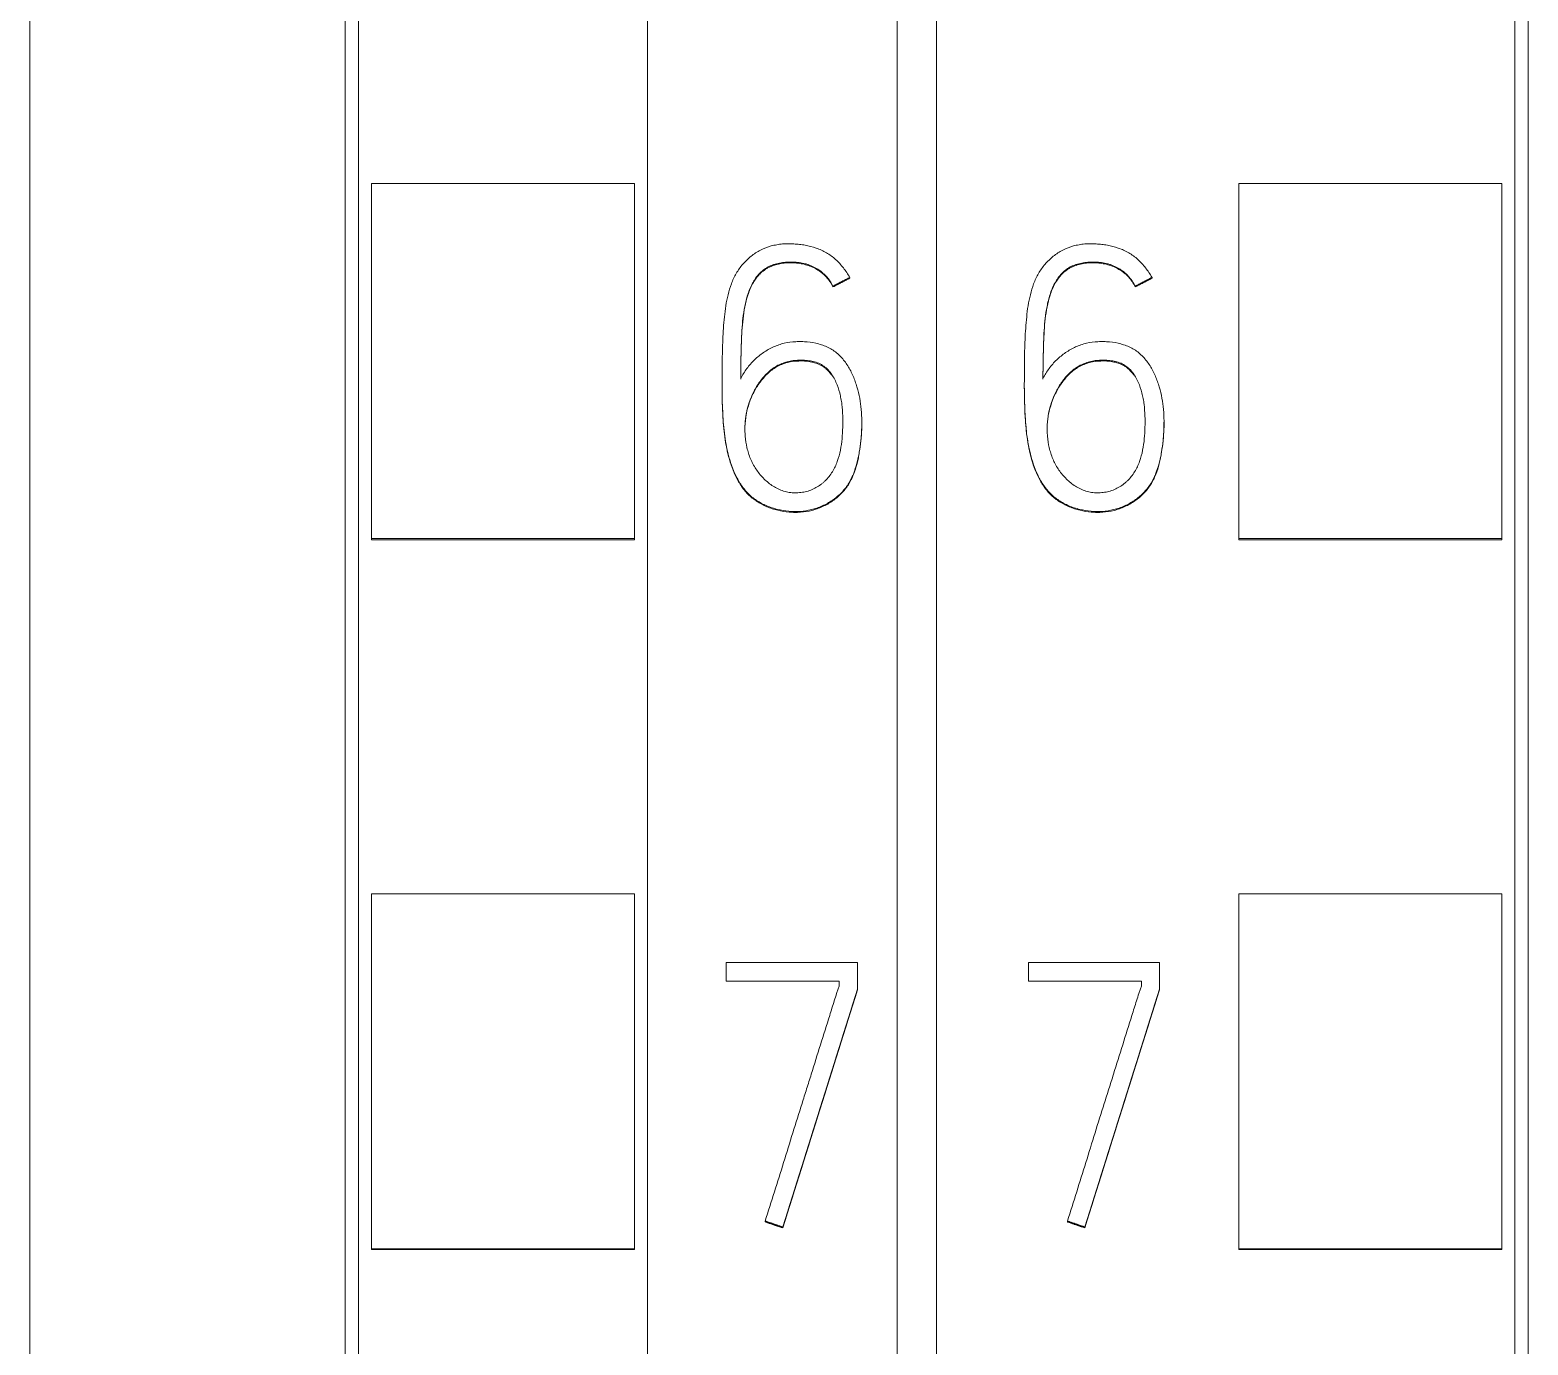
# Model space of a CAD drawing. Header units: millimetres. Extents: x 1359 to 3577, y 1333 to 3557.
# Drawn here: x 2604.27 to 2615.67, y 2942.38 to 2952.38 of the extents above; entities that cross this region are included whole.
import ezdxf

# ---------------------------------------------------------------- set-up
doc = ezdxf.new("R2010")
doc.units = ezdxf.units.MM
doc.layers.add('000-PI-Oprema', color=30, linetype='Continuous', lineweight=5)
doc.layers.add('002-PI-Kabelska kanalica', color=150, linetype='Continuous')

# ---------------------------------------------------------------- blocks, each defined once
blk = doc.blocks.new('S7-1500 DI HF - 6ES7521-1BL00-0AB0')
at = {"layer": '000-PI-Oprema', "color": 0, "linetype": 'ByBlock', "lineweight": 0}
for p, q in [((0, 134.681), (0, 21.262)), ((34.8, 134.681), (34.8, 21.262)), ((4.4, 132.4), (4.4, 23.585)), ((30.4, 23.585), (30.4, 132.4)), ((32.6, 67.75), (32.6, 3.795)), ((34.5, 67.75), (34.5, 3.795)), ((2.3, 41.958), (2.3, 44.659)), ((4.3, 44.659), (2.3, 44.659)), ((4.3, 41.958), (4.3, 44.659)), ((30.5, 41.958), (30.5, 44.659)), ((30.5, 44.659), (32.5, 44.659)), ((32.5, 41.958), (32.5, 44.659)), ((1.639, 43.945), (1.639, 43.939)), ((34.139, 43.945), (34.139, 43.939)), ((1.511, 43.879), (1.511, 43.873)), ((34.011, 43.879), (34.011, 43.873)), ((0.667, 43.139), (0.667, 43.132)), ((33.167, 43.139), (33.167, 43.132)), ((1.73, 42.839), (1.73, 42.845)), ((34.23, 42.839), (34.23, 42.845)), ((2.3, 41.95), (2.3, 41.958)), ((4.3, 41.958), (2.3, 41.958)), ((4.3, 41.95), (4.3, 41.958)), ((30.5, 41.95), (30.5, 41.958)), ((30.5, 41.958), (32.5, 41.958)), ((32.5, 41.95), (32.5, 41.958)), ((4.3, 41.95), (2.3, 41.95)), ((30.5, 41.95), (32.5, 41.95)), ((2.3, 36.556), (2.3, 39.257)), ((4.3, 39.257), (2.3, 39.257)), ((4.3, 36.556), (4.3, 39.257)), ((30.5, 36.556), (30.5, 39.257)), ((30.5, 39.257), (32.5, 39.257)), ((32.5, 36.556), (32.5, 39.257)), ((0.698, 38.593), (0.698, 38.735)), ((0.698, 38.735), (1.697, 38.735)), ((1.697, 38.735), (1.697, 38.532)), ((33.198, 38.593), (33.198, 38.735)), ((33.198, 38.735), (34.197, 38.735)), ((34.197, 38.735), (34.197, 38.532)), ((1.558, 38.593), (0.698, 38.593)), ((1.558, 38.554), (1.558, 38.593)), ((34.058, 38.593), (33.198, 38.593)), ((34.058, 38.554), (34.058, 38.593)), ((1.697, 38.532), (1.697, 38.526)), ((34.197, 38.532), (34.197, 38.526)), ((0.995, 36.767), (0.995, 36.761)), ((1.128, 36.722), (1.128, 36.716)), ((33.495, 36.767), (33.495, 36.761)), ((33.628, 36.722), (33.628, 36.716)), ((2.3, 36.55), (2.3, 36.556)), ((4.3, 36.556), (2.3, 36.556)), ((4.3, 36.55), (2.3, 36.55)), ((4.3, 36.55), (4.3, 36.556)), ((30.5, 36.55), (30.5, 36.556)), ((30.5, 36.556), (32.5, 36.556)), ((30.5, 36.55), (32.5, 36.55)), ((32.5, 36.55), (32.5, 36.556))]:
    blk.add_line(p, q, dxfattribs=at)
for centre, major_axis, ratio, start_param, end_param in [((13.828, 14.92), (314.539, 1001.971), 0.017758, 1.552804, 1.55461), ((13.808, 14.965), (314.236, 1001.002), 0.017743, 1.552827, 1.554635), ((46.41, 14.774), (315.562, 1005.234), 0.017816, 1.552753, 1.554553), ((46.241, 15.089), (313.38, 998.269), 0.017694, 1.552872, 1.554685)]:
    blk.add_ellipse(centre, major_axis=major_axis, ratio=ratio, start_param=start_param, end_param=end_param, dxfattribs=at)
for points, knots in [([(4.5, 132.586), (4.5, 129.542), (4.5, 119.972), (4.5, 105.802), (4.5, 91.235), (4.5, 77.025), (4.5, 62.731), (4.5, 47.245), (4.5, 34.605), (4.5, 26.64), (4.5, 23.299)], [0, 0, 0, 0, 0.083934, 0.263736, 0.389889, 0.484142, 0.653794, 0.78188, 0.908517, 1, 1, 1, 1]), ([(30.3, 23.299), (30.3, 26.64), (30.3, 34.605), (30.3, 47.245), (30.3, 62.731), (30.3, 77.025), (30.3, 91.235), (30.3, 105.802), (30.3, 119.972), (30.3, 129.542), (30.3, 132.586)], [0, 0, 0, 0, 0.091483, 0.21812, 0.346206, 0.515858, 0.610111, 0.736264, 0.916066, 1, 1, 1, 1]), ([(27.9, 129.52), (27.9, 127.497), (27.9, 118.948), (27.9, 105.802), (27.9, 91.235), (27.9, 77.025), (27.9, 62.731), (27.9, 47.245), (27.9, 34.486), (27.9, 25.605), (27.9, 21.348), (27.9, 20.55)], [0, 0, 0, 0, 0.055935, 0.236292, 0.362833, 0.457376, 0.627551, 0.756032, 0.883059, 0.978086, 1, 1, 1, 1]), ([(1.639, 43.945), (1.624, 43.971), (1.608, 43.995), (1.581, 44.029), (1.572, 44.04), (1.552, 44.061), (1.542, 44.072), (1.51, 44.101), (1.486, 44.118), (1.449, 44.139), (1.436, 44.146), (1.41, 44.158), (1.396, 44.163), (1.355, 44.178), (1.327, 44.185), (1.285, 44.193), (1.271, 44.195), (1.242, 44.198), (1.227, 44.199), (1.184, 44.202), (1.155, 44.202), (1.112, 44.198), (1.098, 44.196), (1.069, 44.191), (1.055, 44.188), (1.013, 44.177), (0.986, 44.166), (0.947, 44.147), (0.935, 44.139), (0.91, 44.123), (0.899, 44.115), (0.865, 44.088), (0.844, 44.068), (0.815, 44.035), (0.806, 44.023), (0.79, 44), (0.782, 43.987), (0.76, 43.95), (0.748, 43.924), (0.728, 43.869), (0.72, 43.841), (0.706, 43.786), (0.7, 43.758), (0.691, 43.701), (0.688, 43.673), (0.679, 43.587), (0.675, 43.53), (0.67, 43.415), (0.669, 43.357), (0.667, 43.184), (0.666, 43.069), (0.671, 42.926), (0.673, 42.897), (0.677, 42.84), (0.679, 42.811), (0.688, 42.726), (0.697, 42.669), (0.714, 42.598), (0.718, 42.584), (0.726, 42.556), (0.73, 42.543), (0.744, 42.502), (0.754, 42.475), (0.773, 42.435), (0.779, 42.422), (0.793, 42.397), (0.801, 42.384), (0.825, 42.348), (0.842, 42.325), (0.873, 42.294), (0.883, 42.284), (0.906, 42.265), (0.918, 42.257), (0.954, 42.233), (0.98, 42.219), (1.02, 42.202), (1.034, 42.197), (1.061, 42.188), (1.075, 42.184), (1.117, 42.174), (1.146, 42.169), (1.189, 42.165), (1.204, 42.164), (1.233, 42.164), (1.247, 42.164), (1.291, 42.167), (1.319, 42.172), (1.361, 42.182), (1.375, 42.186), (1.403, 42.195), (1.416, 42.201), (1.456, 42.219), (1.481, 42.233), (1.517, 42.257), (1.529, 42.266), (1.551, 42.285), (1.562, 42.295), (1.593, 42.325), (1.611, 42.348), (1.634, 42.384), (1.641, 42.397), (1.655, 42.423), (1.661, 42.436), (1.677, 42.477), (1.686, 42.504), (1.697, 42.546), (1.7, 42.56), (1.706, 42.589), (1.709, 42.603), (1.716, 42.646), (1.72, 42.675), (1.729, 42.761), (1.732, 42.818), (1.729, 42.904), (1.727, 42.933), (1.721, 42.991), (1.716, 43.019), (1.704, 43.077), (1.696, 43.105), (1.678, 43.161), (1.668, 43.188), (1.643, 43.241), (1.628, 43.267), (1.595, 43.314), (1.577, 43.337), (1.544, 43.367), (1.533, 43.376), (1.509, 43.393), (1.497, 43.401), (1.471, 43.414), (1.457, 43.42), (1.43, 43.431), (1.416, 43.435), (1.373, 43.447), (1.345, 43.452), (1.301, 43.456), (1.286, 43.457), (1.257, 43.457), (1.242, 43.457), (1.198, 43.455), (1.169, 43.451), (1.126, 43.441), (1.112, 43.437), (1.084, 43.427), (1.071, 43.422), (1.031, 43.404), (1.006, 43.39), (0.969, 43.365), (0.958, 43.356), (0.935, 43.338), (0.924, 43.328), (0.892, 43.298), (0.873, 43.276), (0.838, 43.228), (0.823, 43.203), (0.809, 43.177)], [0, 0, 0, 0, 0.015625, 0.015625, 0.023438, 0.023438, 0.03125, 0.03125, 0.046875, 0.046875, 0.054688, 0.054688, 0.0625, 0.0625, 0.078125, 0.078125, 0.085938, 0.085938, 0.09375, 0.09375, 0.109375, 0.109375, 0.117188, 0.117188, 0.125, 0.125, 0.140625, 0.140625, 0.148438, 0.148438, 0.15625, 0.15625, 0.171875, 0.171875, 0.179688, 0.179688, 0.1875, 0.1875, 0.203125, 0.203125, 0.21875, 0.21875, 0.234375, 0.234375, 0.25, 0.25, 0.28125, 0.28125, 0.3125, 0.3125, 0.375, 0.375, 0.390625, 0.390625, 0.40625, 0.40625, 0.4375, 0.4375, 0.445313, 0.445313, 0.453125, 0.453125, 0.46875, 0.46875, 0.476563, 0.476563, 0.484375, 0.484375, 0.5, 0.5, 0.507813, 0.507813, 0.515625, 0.515625, 0.53125, 0.53125, 0.539063, 0.539063, 0.546875, 0.546875, 0.5625, 0.5625, 0.570313, 0.570313, 0.578125, 0.578125, 0.59375, 0.59375, 0.601563, 0.601563, 0.609375, 0.609375, 0.625, 0.625, 0.632813, 0.632813, 0.640625, 0.640625, 0.65625, 0.65625, 0.664063, 0.664063, 0.671875, 0.671875, 0.6875, 0.6875, 0.695313, 0.695313, 0.703125, 0.703125, 0.71875, 0.71875, 0.75, 0.75, 0.765625, 0.765625, 0.78125, 0.78125, 0.796875, 0.796875, 0.8125, 0.8125, 0.828125, 0.828125, 0.84375, 0.84375, 0.851563, 0.851563, 0.859375, 0.859375, 0.867188, 0.867188, 0.875, 0.875, 0.890625, 0.890625, 0.898438, 0.898438, 0.90625, 0.90625, 0.921875, 0.921875, 0.929688, 0.929688, 0.9375, 0.9375, 0.953125, 0.953125, 0.960938, 0.960938, 0.96875, 0.96875, 0.984375, 0.984375, 1, 1, 1, 1]), ([(34.139, 43.945), (34.124, 43.971), (34.108, 43.995), (34.081, 44.029), (34.072, 44.04), (34.052, 44.061), (34.042, 44.072), (34.01, 44.101), (33.986, 44.118), (33.949, 44.139), (33.936, 44.146), (33.91, 44.158), (33.896, 44.163), (33.855, 44.178), (33.827, 44.185), (33.785, 44.193), (33.771, 44.195), (33.742, 44.198), (33.727, 44.199), (33.684, 44.202), (33.655, 44.202), (33.612, 44.198), (33.598, 44.196), (33.569, 44.191), (33.555, 44.188), (33.513, 44.177), (33.486, 44.166), (33.447, 44.147), (33.435, 44.139), (33.41, 44.123), (33.399, 44.115), (33.365, 44.088), (33.344, 44.068), (33.315, 44.035), (33.306, 44.023), (33.29, 44), (33.282, 43.987), (33.26, 43.95), (33.248, 43.924), (33.228, 43.869), (33.22, 43.841), (33.206, 43.786), (33.2, 43.758), (33.191, 43.701), (33.188, 43.673), (33.179, 43.587), (33.175, 43.53), (33.17, 43.415), (33.169, 43.357), (33.167, 43.184), (33.166, 43.069), (33.171, 42.926), (33.173, 42.897), (33.177, 42.84), (33.179, 42.811), (33.188, 42.726), (33.197, 42.669), (33.214, 42.598), (33.218, 42.584), (33.226, 42.556), (33.23, 42.543), (33.244, 42.502), (33.254, 42.475), (33.273, 42.435), (33.279, 42.422), (33.293, 42.397), (33.301, 42.384), (33.325, 42.348), (33.342, 42.325), (33.373, 42.294), (33.383, 42.284), (33.406, 42.265), (33.418, 42.257), (33.454, 42.233), (33.48, 42.219), (33.52, 42.202), (33.534, 42.197), (33.561, 42.188), (33.575, 42.184), (33.617, 42.174), (33.646, 42.169), (33.689, 42.165), (33.704, 42.164), (33.733, 42.164), (33.747, 42.164), (33.791, 42.167), (33.819, 42.172), (33.861, 42.182), (33.875, 42.186), (33.903, 42.195), (33.916, 42.201), (33.956, 42.219), (33.981, 42.233), (34.017, 42.257), (34.029, 42.266), (34.051, 42.285), (34.062, 42.295), (34.093, 42.325), (34.111, 42.348), (34.134, 42.384), (34.141, 42.397), (34.155, 42.423), (34.161, 42.436), (34.177, 42.477), (34.186, 42.504), (34.197, 42.546), (34.2, 42.56), (34.206, 42.589), (34.209, 42.603), (34.216, 42.646), (34.22, 42.675), (34.229, 42.761), (34.232, 42.818), (34.229, 42.904), (34.227, 42.933), (34.221, 42.991), (34.216, 43.019), (34.204, 43.077), (34.196, 43.105), (34.178, 43.161), (34.168, 43.188), (34.143, 43.241), (34.128, 43.267), (34.095, 43.314), (34.077, 43.337), (34.044, 43.367), (34.033, 43.376), (34.009, 43.393), (33.997, 43.401), (33.971, 43.414), (33.957, 43.42), (33.93, 43.431), (33.916, 43.435), (33.873, 43.447), (33.845, 43.452), (33.801, 43.456), (33.786, 43.457), (33.757, 43.457), (33.742, 43.457), (33.698, 43.455), (33.669, 43.451), (33.626, 43.441), (33.612, 43.437), (33.584, 43.427), (33.571, 43.422), (33.531, 43.404), (33.506, 43.39), (33.469, 43.365), (33.458, 43.356), (33.435, 43.338), (33.424, 43.328), (33.392, 43.298), (33.373, 43.276), (33.338, 43.228), (33.323, 43.203), (33.309, 43.177)], [0, 0, 0, 0, 0.015625, 0.015625, 0.023438, 0.023438, 0.03125, 0.03125, 0.046875, 0.046875, 0.054688, 0.054688, 0.0625, 0.0625, 0.078125, 0.078125, 0.085938, 0.085938, 0.09375, 0.09375, 0.109375, 0.109375, 0.117188, 0.117188, 0.125, 0.125, 0.140625, 0.140625, 0.148438, 0.148438, 0.15625, 0.15625, 0.171875, 0.171875, 0.179688, 0.179688, 0.1875, 0.1875, 0.203125, 0.203125, 0.21875, 0.21875, 0.234375, 0.234375, 0.25, 0.25, 0.28125, 0.28125, 0.3125, 0.3125, 0.375, 0.375, 0.390625, 0.390625, 0.40625, 0.40625, 0.4375, 0.4375, 0.445313, 0.445313, 0.453125, 0.453125, 0.46875, 0.46875, 0.476563, 0.476563, 0.484375, 0.484375, 0.5, 0.5, 0.507813, 0.507813, 0.515625, 0.515625, 0.53125, 0.53125, 0.539063, 0.539063, 0.546875, 0.546875, 0.5625, 0.5625, 0.570313, 0.570313, 0.578125, 0.578125, 0.59375, 0.59375, 0.601563, 0.601563, 0.609375, 0.609375, 0.625, 0.625, 0.632813, 0.632813, 0.640625, 0.640625, 0.65625, 0.65625, 0.664063, 0.664063, 0.671875, 0.671875, 0.6875, 0.6875, 0.695313, 0.695313, 0.703125, 0.703125, 0.71875, 0.71875, 0.75, 0.75, 0.765625, 0.765625, 0.78125, 0.78125, 0.796875, 0.796875, 0.8125, 0.8125, 0.828125, 0.828125, 0.84375, 0.84375, 0.851563, 0.851563, 0.859375, 0.859375, 0.867188, 0.867188, 0.875, 0.875, 0.890625, 0.890625, 0.898438, 0.898438, 0.90625, 0.90625, 0.921875, 0.921875, 0.929688, 0.929688, 0.9375, 0.9375, 0.953125, 0.953125, 0.960938, 0.960938, 0.96875, 0.96875, 0.984375, 0.984375, 1, 1, 1, 1]), ([(0.809, 43.177), (0.809, 43.238), (0.81, 43.299), (0.812, 43.391), (0.813, 43.421), (0.815, 43.482), (0.816, 43.512), (0.82, 43.573), (0.823, 43.604), (0.829, 43.664), (0.834, 43.694), (0.843, 43.74), (0.846, 43.755), (0.854, 43.785), (0.858, 43.8), (0.872, 43.844), (0.883, 43.873), (0.902, 43.907), (0.906, 43.913), (0.914, 43.926), (0.918, 43.933), (0.932, 43.952), (0.942, 43.964), (0.958, 43.981), (0.963, 43.986), (0.975, 43.996), (0.981, 44.001), (1, 44.015), (1.013, 44.023), (1.034, 44.033), (1.041, 44.036), (1.056, 44.042), (1.063, 44.044), (1.086, 44.051), (1.101, 44.054), (1.131, 44.059), (1.147, 44.06), (1.177, 44.062), (1.193, 44.062), (1.224, 44.061), (1.24, 44.06), (1.27, 44.056), (1.293, 44.051), (1.315, 44.045), (1.33, 44.04), (1.337, 44.037), (1.359, 44.028), (1.372, 44.021), (1.399, 44.006), (1.412, 43.997), (1.43, 43.982), (1.436, 43.977), (1.448, 43.967), (1.453, 43.961), (1.469, 43.944), (1.479, 43.932), (1.496, 43.906), (1.504, 43.893), (1.511, 43.879)], [0, 0, 0, 0, 0.125, 0.125, 0.1875, 0.1875, 0.25, 0.25, 0.3125, 0.3125, 0.375, 0.375, 0.40625, 0.40625, 0.4375, 0.4375, 0.5, 0.5, 0.515625, 0.515625, 0.53125, 0.53125, 0.5625, 0.5625, 0.578125, 0.578125, 0.59375, 0.59375, 0.625, 0.625, 0.640625, 0.640625, 0.65625, 0.65625, 0.6875, 0.6875, 0.71875, 0.71875, 0.75, 0.75, 0.78125, 0.78125, 0.8125, 0.828125, 0.828125, 0.84375, 0.84375, 0.875, 0.875, 0.90625, 0.90625, 0.921875, 0.921875, 0.9375, 0.9375, 0.96875, 0.96875, 1, 1, 1, 1]), ([(1.511, 43.873), (1.497, 43.901), (1.48, 43.926), (1.454, 43.954), (1.449, 43.96), (1.437, 43.97), (1.431, 43.975), (1.413, 43.99), (1.388, 44.007), (1.36, 44.021), (1.331, 44.033), (1.317, 44.038), (1.287, 44.046), (1.272, 44.049), (1.241, 44.054), (1.225, 44.055), (1.179, 44.057), (1.148, 44.055), (1.103, 44.048), (1.088, 44.045), (1.058, 44.036), (1.043, 44.031), (1.022, 44.021), (1.015, 44.018), (1.002, 44.01), (0.995, 44.005), (0.976, 43.992), (0.959, 43.977), (0.943, 43.959), (0.933, 43.947), (0.929, 43.941), (0.915, 43.922), (0.907, 43.909), (0.892, 43.882), (0.885, 43.868), (0.873, 43.84), (0.868, 43.825), (0.854, 43.781), (0.847, 43.751), (0.834, 43.691), (0.83, 43.661), (0.823, 43.6), (0.82, 43.57), (0.817, 43.509), (0.815, 43.478), (0.813, 43.416), (0.812, 43.386), (0.81, 43.294), (0.809, 43.232), (0.809, 43.171)], [0, 0, 0, 0, 0.0625, 0.0625, 0.078125, 0.078125, 0.09375, 0.09375, 0.125, 0.15625, 0.15625, 0.1875, 0.1875, 0.21875, 0.21875, 0.25, 0.25, 0.3125, 0.3125, 0.34375, 0.34375, 0.375, 0.375, 0.390625, 0.390625, 0.40625, 0.40625, 0.4375, 0.453125, 0.453125, 0.46875, 0.46875, 0.5, 0.5, 0.53125, 0.53125, 0.5625, 0.5625, 0.625, 0.625, 0.6875, 0.6875, 0.75, 0.75, 0.8125, 0.8125, 0.875, 0.875, 1, 1, 1, 1]), ([(33.309, 43.177), (33.309, 43.238), (33.31, 43.299), (33.312, 43.391), (33.313, 43.421), (33.315, 43.482), (33.316, 43.512), (33.32, 43.573), (33.323, 43.604), (33.329, 43.664), (33.334, 43.694), (33.343, 43.74), (33.346, 43.755), (33.354, 43.785), (33.358, 43.8), (33.372, 43.844), (33.383, 43.873), (33.402, 43.907), (33.406, 43.913), (33.414, 43.926), (33.418, 43.933), (33.432, 43.952), (33.442, 43.964), (33.458, 43.981), (33.463, 43.986), (33.475, 43.996), (33.481, 44.001), (33.5, 44.015), (33.513, 44.023), (33.534, 44.033), (33.541, 44.036), (33.556, 44.042), (33.563, 44.044), (33.586, 44.051), (33.601, 44.054), (33.631, 44.059), (33.647, 44.06), (33.677, 44.062), (33.693, 44.062), (33.724, 44.061), (33.74, 44.06), (33.77, 44.056), (33.793, 44.051), (33.815, 44.045), (33.83, 44.04), (33.837, 44.037), (33.859, 44.028), (33.872, 44.021), (33.899, 44.006), (33.912, 43.997), (33.93, 43.982), (33.936, 43.977), (33.948, 43.967), (33.953, 43.961), (33.969, 43.944), (33.979, 43.932), (33.996, 43.906), (34.004, 43.893), (34.011, 43.879)], [0, 0, 0, 0, 0.125, 0.125, 0.1875, 0.1875, 0.25, 0.25, 0.3125, 0.3125, 0.375, 0.375, 0.40625, 0.40625, 0.4375, 0.4375, 0.5, 0.5, 0.515625, 0.515625, 0.53125, 0.53125, 0.5625, 0.5625, 0.578125, 0.578125, 0.59375, 0.59375, 0.625, 0.625, 0.640625, 0.640625, 0.65625, 0.65625, 0.6875, 0.6875, 0.71875, 0.71875, 0.75, 0.75, 0.78125, 0.78125, 0.8125, 0.828125, 0.828125, 0.84375, 0.84375, 0.875, 0.875, 0.90625, 0.90625, 0.921875, 0.921875, 0.9375, 0.9375, 0.96875, 0.96875, 1, 1, 1, 1]), ([(34.011, 43.873), (33.997, 43.901), (33.98, 43.926), (33.954, 43.954), (33.949, 43.96), (33.937, 43.97), (33.931, 43.975), (33.913, 43.99), (33.888, 44.007), (33.86, 44.021), (33.831, 44.033), (33.817, 44.038), (33.787, 44.046), (33.772, 44.049), (33.741, 44.054), (33.725, 44.055), (33.679, 44.057), (33.648, 44.055), (33.603, 44.048), (33.588, 44.045), (33.558, 44.036), (33.543, 44.031), (33.522, 44.021), (33.515, 44.018), (33.502, 44.01), (33.495, 44.005), (33.476, 43.992), (33.459, 43.977), (33.443, 43.959), (33.433, 43.947), (33.429, 43.941), (33.415, 43.922), (33.407, 43.909), (33.392, 43.882), (33.385, 43.868), (33.373, 43.84), (33.368, 43.825), (33.354, 43.781), (33.347, 43.751), (33.334, 43.691), (33.33, 43.661), (33.323, 43.6), (33.32, 43.57), (33.317, 43.509), (33.315, 43.478), (33.313, 43.416), (33.312, 43.386), (33.31, 43.294), (33.309, 43.232), (33.309, 43.171)], [0, 0, 0, 0, 0.0625, 0.0625, 0.078125, 0.078125, 0.09375, 0.09375, 0.125, 0.15625, 0.15625, 0.1875, 0.1875, 0.21875, 0.21875, 0.25, 0.25, 0.3125, 0.3125, 0.34375, 0.34375, 0.375, 0.375, 0.390625, 0.390625, 0.40625, 0.40625, 0.4375, 0.453125, 0.453125, 0.46875, 0.46875, 0.5, 0.5, 0.53125, 0.53125, 0.5625, 0.5625, 0.625, 0.625, 0.6875, 0.6875, 0.75, 0.75, 0.8125, 0.8125, 0.875, 0.875, 1, 1, 1, 1]), ([(1.082, 43.271), (1.108, 43.286), (1.135, 43.296), (1.178, 43.307), (1.192, 43.31), (1.222, 43.314), (1.251, 43.316), (1.28, 43.316), (1.31, 43.314), (1.325, 43.312), (1.354, 43.307), (1.368, 43.304), (1.396, 43.295), (1.41, 43.289), (1.435, 43.274), (1.447, 43.266), (1.469, 43.247), (1.48, 43.236), (1.498, 43.213), (1.506, 43.201), (1.521, 43.176), (1.528, 43.162), (1.546, 43.122), (1.555, 43.094), (1.566, 43.052), (1.569, 43.038), (1.574, 43.009), (1.577, 42.994), (1.582, 42.95), (1.584, 42.921), (1.586, 42.863), (1.586, 42.834), (1.584, 42.747), (1.579, 42.689), (1.562, 42.602), (1.554, 42.574), (1.539, 42.532), (1.534, 42.519), (1.521, 42.492), (1.514, 42.479), (1.491, 42.442), (1.473, 42.419), (1.446, 42.393), (1.441, 42.388), (1.43, 42.379), (1.424, 42.374), (1.407, 42.361), (1.394, 42.353), (1.369, 42.339), (1.356, 42.333), (1.328, 42.322), (1.3, 42.314), (1.271, 42.309), (1.241, 42.307), (1.226, 42.306), (1.197, 42.308), (1.182, 42.309), (1.154, 42.315), (1.139, 42.319), (1.097, 42.333), (1.071, 42.347), (1.034, 42.371), (1.023, 42.38), (1, 42.399), (0.979, 42.419), (0.96, 42.441), (0.941, 42.464), (0.933, 42.476), (0.908, 42.513), (0.895, 42.539), (0.878, 42.58), (0.873, 42.593), (0.864, 42.622), (0.86, 42.636), (0.85, 42.679), (0.845, 42.707), (0.842, 42.751), (0.841, 42.766), (0.841, 42.795), (0.841, 42.81), (0.843, 42.854), (0.847, 42.883), (0.857, 42.94), (0.865, 42.968), (0.879, 43.01), (0.884, 43.024), (0.896, 43.051), (0.902, 43.064), (0.922, 43.103), (0.937, 43.128), (0.963, 43.163), (0.972, 43.175), (0.991, 43.197), (1.001, 43.208), (1.033, 43.238), (1.056, 43.256), (1.082, 43.271)], [0, 0, 0, 0, 0.03125, 0.03125, 0.046875, 0.046875, 0.0625, 0.078125, 0.078125, 0.09375, 0.09375, 0.109375, 0.109375, 0.125, 0.125, 0.140625, 0.140625, 0.15625, 0.15625, 0.171875, 0.171875, 0.1875, 0.1875, 0.21875, 0.21875, 0.234375, 0.234375, 0.25, 0.25, 0.28125, 0.28125, 0.3125, 0.3125, 0.375, 0.375, 0.40625, 0.40625, 0.421875, 0.421875, 0.4375, 0.4375, 0.46875, 0.46875, 0.476563, 0.476563, 0.484375, 0.484375, 0.5, 0.5, 0.515625, 0.515625, 0.53125, 0.546875, 0.546875, 0.5625, 0.5625, 0.578125, 0.578125, 0.59375, 0.59375, 0.625, 0.625, 0.640625, 0.640625, 0.65625, 0.671875, 0.671875, 0.6875, 0.6875, 0.71875, 0.71875, 0.734375, 0.734375, 0.75, 0.75, 0.78125, 0.78125, 0.796875, 0.796875, 0.8125, 0.8125, 0.84375, 0.84375, 0.875, 0.875, 0.890625, 0.890625, 0.90625, 0.90625, 0.9375, 0.9375, 0.953125, 0.953125, 0.96875, 0.96875, 1, 1, 1, 1]), ([(1.082, 43.265), (1.056, 43.25), (1.033, 43.232), (1.001, 43.202), (0.991, 43.191), (0.972, 43.169), (0.963, 43.157), (0.937, 43.122), (0.922, 43.097), (0.902, 43.058), (0.896, 43.045), (0.884, 43.017), (0.879, 43.004), (0.865, 42.962), (0.857, 42.934), (0.849, 42.891), (0.847, 42.876), (0.844, 42.847), (0.842, 42.833), (0.841, 42.807), (0.841, 42.796), (0.841, 42.786)], [0, 0, 0, 0, 0.157109, 0.157109, 0.235664, 0.235664, 0.314218, 0.314218, 0.471328, 0.471328, 0.549882, 0.549882, 0.628437, 0.628437, 0.785546, 0.785546, 0.864101, 0.864101, 0.942655, 0.942655, 1, 1, 1, 1]), ([(1.503, 43.199), (1.498, 43.206), (1.493, 43.213), (1.479, 43.231), (1.468, 43.241), (1.452, 43.256), (1.446, 43.26), (1.434, 43.269), (1.428, 43.273), (1.408, 43.283), (1.395, 43.289), (1.367, 43.298), (1.353, 43.301), (1.324, 43.306), (1.309, 43.308), (1.28, 43.31), (1.265, 43.31), (1.221, 43.308), (1.192, 43.304), (1.15, 43.294), (1.135, 43.289), (1.115, 43.281), (1.108, 43.278), (1.095, 43.272), (1.088, 43.268), (1.082, 43.265)], [0, 0, 0, 0, 0.053658, 0.053658, 0.148292, 0.148292, 0.195609, 0.195609, 0.242926, 0.242926, 0.33756, 0.33756, 0.432195, 0.432195, 0.526829, 0.526829, 0.621463, 0.621463, 0.810732, 0.810732, 0.905366, 0.905366, 0.952683, 0.952683, 1, 1, 1, 1]), ([(33.582, 43.271), (33.608, 43.286), (33.635, 43.296), (33.678, 43.307), (33.692, 43.31), (33.722, 43.314), (33.751, 43.316), (33.78, 43.316), (33.81, 43.314), (33.825, 43.312), (33.854, 43.307), (33.868, 43.304), (33.896, 43.295), (33.91, 43.289), (33.935, 43.274), (33.947, 43.266), (33.969, 43.247), (33.98, 43.236), (33.998, 43.213), (34.006, 43.201), (34.021, 43.176), (34.028, 43.162), (34.046, 43.122), (34.055, 43.094), (34.066, 43.052), (34.069, 43.038), (34.074, 43.009), (34.077, 42.994), (34.082, 42.95), (34.084, 42.921), (34.086, 42.863), (34.086, 42.834), (34.084, 42.747), (34.079, 42.689), (34.062, 42.602), (34.054, 42.574), (34.039, 42.532), (34.034, 42.519), (34.021, 42.492), (34.014, 42.479), (33.991, 42.442), (33.973, 42.419), (33.946, 42.393), (33.941, 42.388), (33.93, 42.379), (33.924, 42.374), (33.907, 42.361), (33.894, 42.353), (33.869, 42.339), (33.856, 42.333), (33.828, 42.322), (33.8, 42.314), (33.771, 42.309), (33.741, 42.307), (33.726, 42.306), (33.697, 42.308), (33.682, 42.309), (33.654, 42.315), (33.639, 42.319), (33.597, 42.333), (33.571, 42.347), (33.534, 42.371), (33.523, 42.38), (33.5, 42.399), (33.479, 42.419), (33.46, 42.441), (33.441, 42.464), (33.433, 42.476), (33.408, 42.513), (33.395, 42.539), (33.378, 42.58), (33.373, 42.593), (33.364, 42.622), (33.36, 42.636), (33.35, 42.679), (33.345, 42.707), (33.342, 42.751), (33.341, 42.766), (33.341, 42.795), (33.341, 42.81), (33.343, 42.854), (33.347, 42.883), (33.357, 42.94), (33.365, 42.968), (33.379, 43.01), (33.384, 43.024), (33.396, 43.051), (33.402, 43.064), (33.422, 43.103), (33.437, 43.128), (33.463, 43.163), (33.472, 43.175), (33.491, 43.197), (33.501, 43.208), (33.533, 43.238), (33.556, 43.256), (33.582, 43.271)], [0, 0, 0, 0, 0.03125, 0.03125, 0.046875, 0.046875, 0.0625, 0.078125, 0.078125, 0.09375, 0.09375, 0.109375, 0.109375, 0.125, 0.125, 0.140625, 0.140625, 0.15625, 0.15625, 0.171875, 0.171875, 0.1875, 0.1875, 0.21875, 0.21875, 0.234375, 0.234375, 0.25, 0.25, 0.28125, 0.28125, 0.3125, 0.3125, 0.375, 0.375, 0.40625, 0.40625, 0.421875, 0.421875, 0.4375, 0.4375, 0.46875, 0.46875, 0.476563, 0.476563, 0.484375, 0.484375, 0.5, 0.5, 0.515625, 0.515625, 0.53125, 0.546875, 0.546875, 0.5625, 0.5625, 0.578125, 0.578125, 0.59375, 0.59375, 0.625, 0.625, 0.640625, 0.640625, 0.65625, 0.671875, 0.671875, 0.6875, 0.6875, 0.71875, 0.71875, 0.734375, 0.734375, 0.75, 0.75, 0.78125, 0.78125, 0.796875, 0.796875, 0.8125, 0.8125, 0.84375, 0.84375, 0.875, 0.875, 0.890625, 0.890625, 0.90625, 0.90625, 0.9375, 0.9375, 0.953125, 0.953125, 0.96875, 0.96875, 1, 1, 1, 1]), ([(33.582, 43.265), (33.556, 43.25), (33.533, 43.232), (33.501, 43.202), (33.491, 43.191), (33.472, 43.169), (33.463, 43.157), (33.437, 43.122), (33.422, 43.097), (33.402, 43.058), (33.396, 43.045), (33.384, 43.017), (33.379, 43.004), (33.365, 42.962), (33.357, 42.934), (33.349, 42.891), (33.347, 42.876), (33.344, 42.847), (33.342, 42.833), (33.341, 42.807), (33.341, 42.796), (33.341, 42.786)], [0, 0, 0, 0, 0.157109, 0.157109, 0.235664, 0.235664, 0.314218, 0.314218, 0.471328, 0.471328, 0.549882, 0.549882, 0.628437, 0.628437, 0.785546, 0.785546, 0.864101, 0.864101, 0.942655, 0.942655, 1, 1, 1, 1]), ([(34.003, 43.199), (33.998, 43.206), (33.993, 43.213), (33.979, 43.231), (33.968, 43.241), (33.952, 43.256), (33.946, 43.26), (33.934, 43.269), (33.928, 43.273), (33.908, 43.283), (33.895, 43.289), (33.867, 43.298), (33.853, 43.301), (33.824, 43.306), (33.809, 43.308), (33.78, 43.31), (33.765, 43.31), (33.721, 43.308), (33.692, 43.304), (33.65, 43.294), (33.635, 43.289), (33.615, 43.281), (33.608, 43.278), (33.595, 43.272), (33.588, 43.268), (33.582, 43.265)], [0, 0, 0, 0, 0.053658, 0.053658, 0.148292, 0.148292, 0.195609, 0.195609, 0.242926, 0.242926, 0.33756, 0.33756, 0.432195, 0.432195, 0.526829, 0.526829, 0.621463, 0.621463, 0.810732, 0.810732, 0.905366, 0.905366, 0.952683, 0.952683, 1, 1, 1, 1]), ([(1.73, 42.839), (1.73, 42.793), (1.728, 42.747), (1.72, 42.672), (1.716, 42.643), (1.709, 42.601), (1.707, 42.586), (1.701, 42.558), (1.698, 42.543), (1.687, 42.501), (1.678, 42.473), (1.662, 42.433), (1.656, 42.42), (1.643, 42.394), (1.636, 42.381), (1.612, 42.344), (1.594, 42.321), (1.564, 42.291), (1.554, 42.281), (1.531, 42.262), (1.52, 42.253), (1.484, 42.228), (1.458, 42.214), (1.419, 42.196), (1.405, 42.19), (1.378, 42.181), (1.364, 42.176), (1.322, 42.166), (1.293, 42.161), (1.249, 42.158), (1.235, 42.158), (1.206, 42.158), (1.191, 42.159), (1.148, 42.162), (1.119, 42.167), (1.077, 42.177), (1.063, 42.181), (1.035, 42.19), (1.021, 42.195), (0.982, 42.212), (0.956, 42.225), (0.926, 42.245), (0.92, 42.249), (0.908, 42.258), (0.902, 42.262), (0.885, 42.276), (0.874, 42.286), (0.844, 42.317), (0.826, 42.339), (0.802, 42.376), (0.795, 42.388), (0.78, 42.414), (0.774, 42.427), (0.755, 42.466), (0.745, 42.493), (0.726, 42.548), (0.718, 42.575), (0.705, 42.632), (0.699, 42.66), (0.689, 42.717), (0.682, 42.774), (0.677, 42.832), (0.673, 42.889), (0.672, 42.918), (0.668, 43.009), (0.667, 43.07), (0.667, 43.132)], [0, 0, 0, 0, 0.061997, 0.061997, 0.100843, 0.100843, 0.120266, 0.120266, 0.139688, 0.139688, 0.178534, 0.178534, 0.197957, 0.197957, 0.217379, 0.217379, 0.256225, 0.256225, 0.275648, 0.275648, 0.295071, 0.295071, 0.333916, 0.333916, 0.353339, 0.353339, 0.372762, 0.372762, 0.411607, 0.411607, 0.43103, 0.43103, 0.450453, 0.450453, 0.489298, 0.489298, 0.508721, 0.508721, 0.528144, 0.528144, 0.566989, 0.566989, 0.5767, 0.5767, 0.586412, 0.586412, 0.605835, 0.605835, 0.64468, 0.64468, 0.664103, 0.664103, 0.683526, 0.683526, 0.722371, 0.722371, 0.761217, 0.761217, 0.800062, 0.800062, 0.838908, 0.877753, 0.877753, 0.916599, 0.916599, 1, 1, 1, 1]), ([(34.23, 42.839), (34.23, 42.793), (34.228, 42.747), (34.22, 42.672), (34.216, 42.643), (34.209, 42.601), (34.207, 42.586), (34.201, 42.558), (34.198, 42.543), (34.187, 42.501), (34.178, 42.473), (34.162, 42.433), (34.156, 42.42), (34.143, 42.394), (34.136, 42.381), (34.112, 42.344), (34.094, 42.321), (34.064, 42.291), (34.054, 42.281), (34.031, 42.262), (34.02, 42.253), (33.984, 42.228), (33.958, 42.214), (33.919, 42.196), (33.905, 42.19), (33.878, 42.181), (33.864, 42.176), (33.822, 42.166), (33.793, 42.161), (33.749, 42.158), (33.735, 42.158), (33.706, 42.158), (33.691, 42.159), (33.648, 42.162), (33.619, 42.167), (33.577, 42.177), (33.563, 42.181), (33.535, 42.19), (33.521, 42.195), (33.482, 42.212), (33.456, 42.225), (33.426, 42.245), (33.42, 42.249), (33.408, 42.258), (33.402, 42.262), (33.385, 42.276), (33.374, 42.286), (33.344, 42.317), (33.326, 42.339), (33.302, 42.376), (33.295, 42.388), (33.28, 42.414), (33.274, 42.427), (33.255, 42.466), (33.245, 42.493), (33.226, 42.548), (33.218, 42.575), (33.205, 42.632), (33.199, 42.66), (33.189, 42.717), (33.182, 42.774), (33.177, 42.832), (33.173, 42.889), (33.172, 42.918), (33.168, 43.009), (33.167, 43.07), (33.167, 43.132)], [0, 0, 0, 0, 0.061997, 0.061997, 0.100843, 0.100843, 0.120266, 0.120266, 0.139688, 0.139688, 0.178534, 0.178534, 0.197957, 0.197957, 0.217379, 0.217379, 0.256225, 0.256225, 0.275648, 0.275648, 0.295071, 0.295071, 0.333916, 0.333916, 0.353339, 0.353339, 0.372762, 0.372762, 0.411607, 0.411607, 0.43103, 0.43103, 0.450453, 0.450453, 0.489298, 0.489298, 0.508721, 0.508721, 0.528144, 0.528144, 0.566989, 0.566989, 0.5767, 0.5767, 0.586412, 0.586412, 0.605835, 0.605835, 0.64468, 0.64468, 0.664103, 0.664103, 0.683526, 0.683526, 0.722371, 0.722371, 0.761217, 0.761217, 0.800062, 0.800062, 0.838908, 0.877753, 0.877753, 0.916599, 0.916599, 1, 1, 1, 1]), ([(0.995, 36.767), (1.042, 36.916), (1.089, 37.065), (1.159, 37.288), (1.182, 37.363), (1.228, 37.512), (1.252, 37.586), (1.287, 37.698), (1.299, 37.735), (1.322, 37.81), (1.334, 37.847), (1.369, 37.959), (1.392, 38.033), (1.439, 38.182), (1.462, 38.257), (1.498, 38.369), (1.509, 38.406), (1.527, 38.462), (1.533, 38.48), (1.542, 38.508), (1.545, 38.517), (1.551, 38.536), (1.555, 38.545), (1.558, 38.554)], [0, 0, 0, 0, 0.25, 0.25, 0.375, 0.375, 0.5, 0.5, 0.5625, 0.5625, 0.625, 0.625, 0.75, 0.75, 0.875, 0.875, 0.9375, 0.9375, 0.96875, 0.96875, 0.984375, 0.984375, 1, 1, 1, 1]), ([(33.495, 36.767), (33.542, 36.916), (33.589, 37.065), (33.659, 37.288), (33.682, 37.363), (33.728, 37.512), (33.752, 37.586), (33.787, 37.698), (33.799, 37.735), (33.822, 37.81), (33.834, 37.847), (33.869, 37.959), (33.892, 38.033), (33.939, 38.182), (33.962, 38.257), (33.998, 38.369), (34.009, 38.406), (34.027, 38.462), (34.033, 38.48), (34.042, 38.508), (34.045, 38.517), (34.051, 38.536), (34.055, 38.545), (34.058, 38.554)], [0, 0, 0, 0, 0.25, 0.25, 0.375, 0.375, 0.5, 0.5, 0.5625, 0.5625, 0.625, 0.625, 0.75, 0.75, 0.875, 0.875, 0.9375, 0.9375, 0.96875, 0.96875, 0.984375, 0.984375, 1, 1, 1, 1])]:
    blk.add_open_spline(points, degree=3, knots=knots, dxfattribs=at)
for points, weights in [([(1.511, 43.879), (1.575, 43.912), (1.639, 43.945)], [0.500000044257, 0.499999955743, 0.500000044257]), ([(1.639, 43.939), (1.575, 43.906), (1.511, 43.873)], [0.500000040473, 0.499999959527, 0.500000040473]), ([(34.011, 43.879), (34.075, 43.912), (34.139, 43.945)], [0.500000005829, 0.499999994171, 0.500000005829]), ([(34.139, 43.939), (34.075, 43.906), (34.011, 43.873)], [0.49999999703, 0.50000000297, 0.49999999703]), ([(1.128, 36.722), (1.062, 36.745), (0.995, 36.767)], [0.499999996654, 0.500000003346, 0.499999996654]), ([(0.995, 36.761), (1.062, 36.738), (1.128, 36.716)], [0.500000549087, 0.499999450913, 0.500000549087]), ([(33.628, 36.722), (33.562, 36.745), (33.495, 36.767)], [0.499999995596, 0.500000004404, 0.499999995596]), ([(33.495, 36.761), (33.562, 36.738), (33.628, 36.716)], [0.499999557784, 0.500000442216, 0.499999557784])]:
    blk.add_rational_spline(points, weights, degree=2, dxfattribs=at)

msp = doc.modelspace()

# ---------------------------------------------------------------- block references
at = {"layer": '002-PI-Kabelska kanalica', "color": 0, "linetype": 'ByBlock', "lineweight": 0}
for p in [(2576.371, 2906.556), (2611.171, 2906.556)]:
    msp.add_blockref('S7-1500 DI HF - 6ES7521-1BL00-0AB0', p, dxfattribs=at)

doc.saveas('drawing.dxf')
